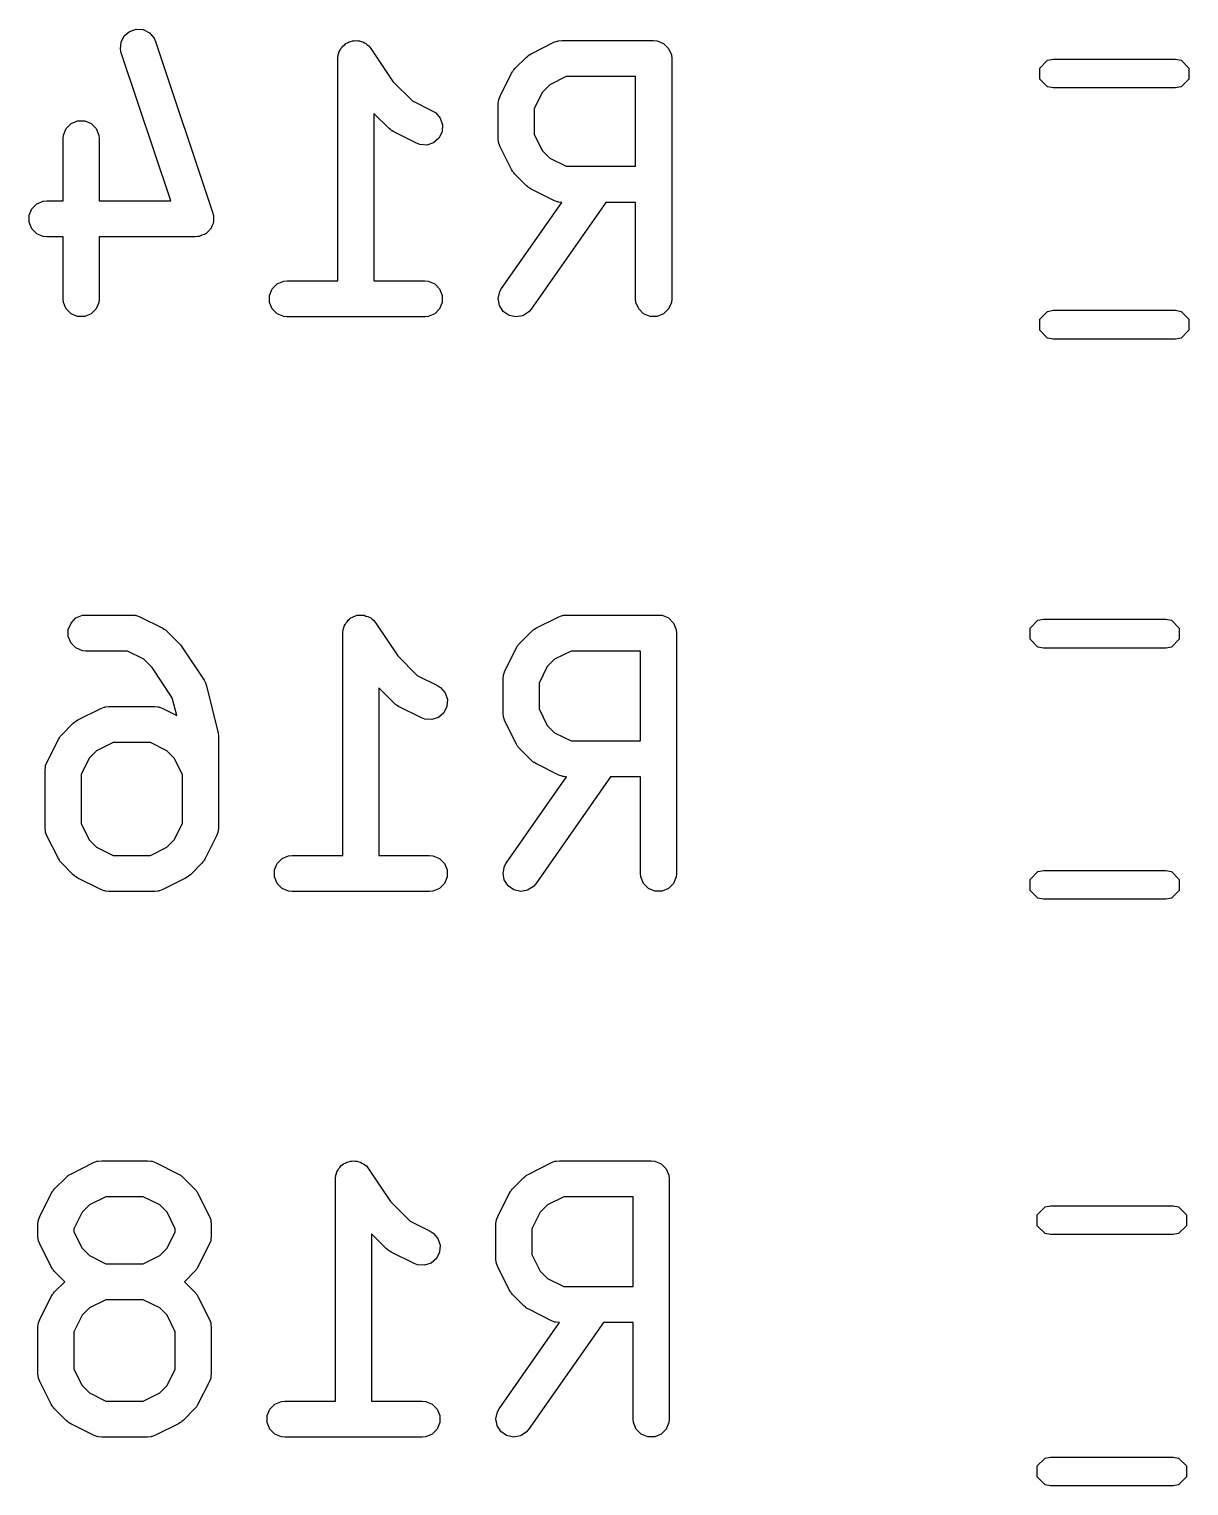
# Model space of a CAD drawing. Header units: inches. Extents: x 1.47 to 5.17, y -6.85 to -1.2.
# Drawn here: x 4.842 to 5.0319, y -3.7611 to -3.5226 of the extents above; entities that cross this region are included whole.
import ezdxf

# ---------------------------------------------------------------- set-up
doc = ezdxf.new("R2010")
doc.units = ezdxf.units.IN
doc.header["$MEASUREMENT"] = 0
doc.layers.add('B.Silkscreen', color=31, linetype='CONTINUOUS', true_color=0xe8b2a7)

msp = doc.modelspace()

# ---------------------------------------------------------------- linework, layer by layer
at = {"layer": 'B.Silkscreen', "linetype": 'CONTINUOUS'}
for p, q in [((4.85705, -3.5247), (4.85757, -3.52367)), ((4.85757, -3.52367), (4.85844, -3.52292)), ((4.85844, -3.52292), (4.85953, -3.52255)), ((4.85953, -3.52255), (4.86068, -3.52263)), ((4.86068, -3.52263), (4.86171, -3.52315)), ((4.86171, -3.52315), (4.86246, -3.52402)), ((4.85697, -3.52585), (4.85705, -3.5247)), ((4.8571, -3.52641), (4.85697, -3.52585)), ((4.86246, -3.52402), (4.8627, -3.52455)), ((4.8627, -3.52455), (4.87207, -3.55267)), ((4.89279, -3.52622), (4.89295, -3.52598)), ((4.89295, -3.52598), (4.89306, -3.52571)), ((4.89306, -3.52571), (4.89327, -3.52551)), ((4.89327, -3.52551), (4.89343, -3.52527)), ((4.89343, -3.52527), (4.89367, -3.5251)), ((4.89367, -3.5251), (4.89388, -3.5249)), ((4.89388, -3.5249), (4.89415, -3.52479)), ((4.89415, -3.52479), (4.89439, -3.52463)), ((4.89439, -3.52463), (4.89468, -3.52457)), ((4.89468, -3.52457), (4.89494, -3.52446)), ((4.89494, -3.52446), (4.89524, -3.52446)), ((4.89524, -3.52446), (4.89552, -3.5244)), ((4.89552, -3.5244), (4.89581, -3.52446)), ((4.89581, -3.52446), (4.8961, -3.52446)), ((4.8961, -3.52446), (4.89637, -3.52457)), ((4.89637, -3.52457), (4.89665, -3.52463)), ((4.89665, -3.52463), (4.89689, -3.52479)), ((4.89689, -3.52479), (4.89716, -3.5249)), ((4.89716, -3.5249), (4.89737, -3.52511)), ((4.89737, -3.52511), (4.89761, -3.52527)), ((4.89761, -3.52527), (4.89797, -3.52571)), ((4.89797, -3.52571), (4.89797, -3.52571)), ((4.89797, -3.52571), (4.89797, -3.52572)), ((4.89797, -3.52572), (4.89798, -3.52572)), ((4.89798, -3.52572), (4.90156, -3.5311)), ((4.9242, -3.52659), (4.92794, -3.52471)), ((4.92794, -3.52471), (4.92849, -3.52451)), ((4.92849, -3.52451), (4.92859, -3.5245)), ((4.92859, -3.5245), (4.92869, -3.52446)), ((4.92869, -3.52446), (4.92927, -3.5244)), ((4.92927, -3.5244), (4.94426, -3.5244)), ((4.94426, -3.5244), (4.94484, -3.52446)), ((4.94484, -3.52446), (4.9459, -3.5249)), ((4.9459, -3.5249), (4.94672, -3.52571)), ((4.94672, -3.52571), (4.94716, -3.52678)), ((4.86518, -3.55065), (4.8571, -3.52641)), ((4.89257, -3.52735), (4.89262, -3.52678)), ((4.89257, -3.52736), (4.89257, -3.52735)), ((4.89257, -3.52735), (4.89257, -3.52735)), ((4.89257, -3.52735), (4.89257, -3.52735)), ((4.89257, -3.56377), (4.89257, -3.52736)), ((4.89262, -3.52678), (4.89274, -3.52651)), ((4.89274, -3.52651), (4.89279, -3.52622)), ((4.92155, -3.52902), (4.92343, -3.52714)), ((4.92343, -3.52714), (4.92365, -3.52696)), ((4.92365, -3.52696), (4.92371, -3.5269)), ((4.92371, -3.5269), (4.92379, -3.52684)), ((4.92379, -3.52684), (4.92388, -3.52677)), ((4.92388, -3.52677), (4.92395, -3.52674)), ((4.92395, -3.52674), (4.9242, -3.52659)), ((4.94716, -3.52678), (4.94722, -3.52736)), ((4.94722, -3.52736), (4.94722, -3.56673)), ((5.00747, -3.52892), (5.00875, -3.52764)), ((5.00875, -3.52764), (5.00966, -3.52746)), ((5.00966, -3.52746), (5.02971, -3.52746)), ((5.02971, -3.52746), (5.03062, -3.52764)), ((5.03062, -3.52764), (5.0319, -3.52892)), ((4.91913, -3.53353), (4.921, -3.52978)), ((4.921, -3.52978), (4.92116, -3.52954)), ((4.92116, -3.52954), (4.92119, -3.52946)), ((4.92119, -3.52946), (4.92125, -3.52938)), ((4.92125, -3.52938), (4.92131, -3.52929)), ((4.92131, -3.52929), (4.92137, -3.52924)), ((4.92137, -3.52924), (4.92155, -3.52902)), ((4.92996, -3.53031), (4.92726, -3.53166)), ((4.94131, -3.53031), (4.92996, -3.53031)), ((4.94131, -3.54502), (4.94131, -3.53031)), ((5.00747, -3.53073), (5.00747, -3.52892)), ((5.00875, -3.53201), (5.00747, -3.53073)), ((5.0319, -3.53073), (5.03062, -3.53201)), ((5.0319, -3.52892), (5.0319, -3.53073)), ((4.90156, -3.5311), (4.90477, -3.5343)), ((4.92607, -3.53285), (4.92472, -3.53555)), ((4.92726, -3.53166), (4.92607, -3.53285)), ((5.00966, -3.53219), (5.00875, -3.53201)), ((5.02971, -3.53219), (5.00966, -3.53219)), ((5.03062, -3.53201), (5.02971, -3.53219)), ((4.90477, -3.5343), (4.90809, -3.53596)), ((4.91881, -3.53485), (4.91887, -3.53428)), ((4.91881, -3.54048), (4.91881, -3.53485)), ((4.91887, -3.53428), (4.91891, -3.53418)), ((4.91891, -3.53418), (4.91892, -3.53407)), ((4.91892, -3.53407), (4.91913, -3.53353)), ((4.92472, -3.53555), (4.92472, -3.53978)), ((4.84888, -3.53802), (4.84995, -3.53758)), ((4.84995, -3.53758), (4.8511, -3.53758)), ((4.8511, -3.53758), (4.85217, -3.53802)), ((4.90093, -3.53882), (4.89847, -3.53636)), ((4.89847, -3.53636), (4.89847, -3.56377)), ((4.90809, -3.53596), (4.90858, -3.53627)), ((4.90858, -3.53627), (4.90933, -3.53714)), ((4.90933, -3.53714), (4.9097, -3.53823)), ((4.84757, -3.54048), (4.84763, -3.5399)), ((4.84763, -3.5399), (4.84807, -3.53884)), ((4.84807, -3.53884), (4.84888, -3.53802)), ((4.85217, -3.53802), (4.85298, -3.53884)), ((4.85298, -3.53884), (4.85342, -3.5399)), ((4.85342, -3.5399), (4.85348, -3.54048)), ((4.90116, -3.539), (4.90093, -3.53882)), ((4.90121, -3.53906), (4.90116, -3.539)), ((4.9013, -3.53912), (4.90121, -3.53906)), ((4.90138, -3.53918), (4.9013, -3.53912)), ((4.90145, -3.53921), (4.90138, -3.53918)), ((4.9017, -3.53937), (4.90145, -3.53921)), ((4.90545, -3.54124), (4.9017, -3.53937)), ((4.90962, -3.53938), (4.9091, -3.54041)), ((4.9097, -3.53823), (4.90962, -3.53938)), ((4.92472, -3.53978), (4.92607, -3.54248)), ((4.84757, -3.55065), (4.84757, -3.54048)), ((4.85348, -3.54048), (4.85348, -3.55065)), ((4.90599, -3.54145), (4.90545, -3.54124)), ((4.90714, -3.54153), (4.90599, -3.54145)), ((4.90823, -3.54117), (4.90714, -3.54153)), ((4.9091, -3.54041), (4.90823, -3.54117)), ((4.91887, -3.54105), (4.91881, -3.54048)), ((4.91891, -3.54115), (4.91887, -3.54105)), ((4.91892, -3.54126), (4.91891, -3.54115)), ((4.91913, -3.5418), (4.91892, -3.54126)), ((4.921, -3.54555), (4.91913, -3.5418)), ((4.92607, -3.54248), (4.92726, -3.54368)), ((4.92726, -3.54368), (4.92996, -3.54502)), ((4.92996, -3.54502), (4.94131, -3.54502)), ((4.92116, -3.5458), (4.921, -3.54555)), ((4.92119, -3.54587), (4.92116, -3.5458)), ((4.92125, -3.54595), (4.92119, -3.54587)), ((4.92131, -3.54604), (4.92125, -3.54595)), ((4.92137, -3.54609), (4.92131, -3.54604)), ((4.92155, -3.54632), (4.92137, -3.54609)), ((4.92343, -3.54819), (4.92155, -3.54632)), ((4.92365, -3.54838), (4.92343, -3.54819)), ((4.92371, -3.54844), (4.92365, -3.54838)), ((4.92379, -3.54849), (4.92371, -3.54844)), ((4.92388, -3.54856), (4.92379, -3.54849)), ((4.92395, -3.54859), (4.92388, -3.54856)), ((4.9242, -3.54874), (4.92395, -3.54859)), ((4.92794, -3.55062), (4.9242, -3.54874)), ((4.842, -3.55303), (4.84245, -3.55196)), ((4.84245, -3.55196), (4.84326, -3.55115)), ((4.84326, -3.55115), (4.84432, -3.55071)), ((4.84432, -3.55071), (4.8449, -3.55065)), ((4.8449, -3.55065), (4.84757, -3.55065)), ((4.85348, -3.55065), (4.86518, -3.55065)), ((4.91935, -3.56503), (4.92922, -3.55093)), ((4.93643, -3.55093), (4.92418, -3.56842)), ((4.92849, -3.55083), (4.92794, -3.55062)), ((4.92859, -3.55083), (4.92849, -3.55083)), ((4.92869, -3.55087), (4.92859, -3.55083)), ((4.92922, -3.55093), (4.92869, -3.55087)), ((4.94131, -3.55093), (4.93643, -3.55093)), ((4.94131, -3.56673), (4.94131, -3.55093)), ((4.842, -3.55418), (4.842, -3.55303)), ((4.84245, -3.55524), (4.842, -3.55418)), ((4.87212, -3.55438), (4.87191, -3.5548)), ((4.87207, -3.55267), (4.87214, -3.55295)), ((4.87213, -3.55428), (4.87212, -3.55438)), ((4.87217, -3.55418), (4.87213, -3.55428)), ((4.87214, -3.55295), (4.87217, -3.55303)), ((4.87217, -3.55303), (4.87217, -3.55308)), ((4.87217, -3.55308), (4.8722, -3.55323)), ((4.8722, -3.55323), (4.87217, -3.5537)), ((4.87217, -3.5537), (4.87217, -3.55418)), ((4.84326, -3.55606), (4.84245, -3.55524)), ((4.84432, -3.5565), (4.84326, -3.55606)), ((4.8449, -3.55655), (4.84432, -3.5565)), ((4.84757, -3.55655), (4.8449, -3.55655)), ((4.84757, -3.56673), (4.84757, -3.55655)), ((4.86927, -3.55655), (4.85348, -3.55655)), ((4.85348, -3.55655), (4.85348, -3.56673)), ((4.86956, -3.55653), (4.86927, -3.55655)), ((4.86964, -3.55653), (4.86956, -3.55653)), ((4.8697, -3.55651), (4.86964, -3.55653)), ((4.86985, -3.5565), (4.8697, -3.55651)), ((4.87029, -3.55632), (4.86985, -3.5565)), ((4.87073, -3.55617), (4.87029, -3.55632)), ((4.87081, -3.5561), (4.87073, -3.55617)), ((4.87091, -3.55606), (4.87081, -3.5561)), ((4.87125, -3.55572), (4.87091, -3.55606)), ((4.87161, -3.55541), (4.87125, -3.55572)), ((4.87165, -3.55532), (4.87161, -3.55541)), ((4.87173, -3.55524), (4.87165, -3.55532)), ((4.87191, -3.5548), (4.87173, -3.55524)), ((4.88263, -3.56427), (4.88369, -3.56383)), ((4.88369, -3.56383), (4.88427, -3.56377)), ((4.88427, -3.56377), (4.89257, -3.56377)), ((4.89847, -3.56377), (4.90677, -3.56377)), ((4.90677, -3.56377), (4.90734, -3.56383)), ((4.90734, -3.56383), (4.90841, -3.56427)), ((4.88137, -3.56615), (4.88182, -3.56508)), ((4.88137, -3.5673), (4.88137, -3.56615)), ((4.88182, -3.56508), (4.88263, -3.56427)), ((4.90841, -3.56427), (4.90922, -3.56508)), ((4.90922, -3.56508), (4.90966, -3.56615)), ((4.90966, -3.56615), (4.90966, -3.5673)), ((4.91881, -3.56666), (4.91906, -3.56554)), ((4.91906, -3.56554), (4.91935, -3.56503)), ((4.84763, -3.5673), (4.84757, -3.56673)), ((4.84807, -3.56837), (4.84763, -3.5673)), ((4.84888, -3.56918), (4.84807, -3.56837)), ((4.85298, -3.56837), (4.85217, -3.56918)), ((4.85342, -3.5673), (4.85298, -3.56837)), ((4.85348, -3.56673), (4.85342, -3.5673)), ((4.88182, -3.56837), (4.88137, -3.5673)), ((4.88263, -3.56918), (4.88182, -3.56837)), ((4.90922, -3.56837), (4.90841, -3.56918)), ((4.90966, -3.5673), (4.90922, -3.56837)), ((4.91901, -3.5678), (4.91881, -3.56666)), ((4.91963, -3.56877), (4.91901, -3.5678)), ((4.92058, -3.56943), (4.91963, -3.56877)), ((4.92381, -3.56886), (4.92284, -3.56948)), ((4.92418, -3.56842), (4.92381, -3.56886)), ((4.94137, -3.5673), (4.94131, -3.56673)), ((4.94181, -3.56837), (4.94137, -3.5673)), ((4.94262, -3.56918), (4.94181, -3.56837)), ((4.94672, -3.56837), (4.9459, -3.56918)), ((4.94716, -3.5673), (4.94672, -3.56837)), ((4.94722, -3.56673), (4.94716, -3.5673)), ((5.00747, -3.57006), (5.00875, -3.56878)), ((5.00875, -3.56878), (5.00966, -3.5686)), ((5.00966, -3.5686), (5.02971, -3.5686)), ((5.02971, -3.5686), (5.03062, -3.56878)), ((5.03062, -3.56878), (5.0319, -3.57006)), ((4.84995, -3.56962), (4.84888, -3.56918)), ((4.8511, -3.56962), (4.84995, -3.56962)), ((4.85217, -3.56918), (4.8511, -3.56962)), ((4.88369, -3.56962), (4.88263, -3.56918)), ((4.88427, -3.56968), (4.88369, -3.56962)), ((4.90677, -3.56968), (4.88427, -3.56968)), ((4.90734, -3.56962), (4.90677, -3.56968)), ((4.90841, -3.56918), (4.90734, -3.56962)), ((4.9217, -3.56968), (4.92058, -3.56943)), ((4.92284, -3.56948), (4.9217, -3.56968)), ((4.94369, -3.56962), (4.94262, -3.56918)), ((4.94484, -3.56962), (4.94369, -3.56962)), ((4.9459, -3.56918), (4.94484, -3.56962)), ((5.00747, -3.57187), (5.00747, -3.57006)), ((5.0319, -3.57006), (5.0319, -3.57187)), ((5.00875, -3.57315), (5.00747, -3.57187)), ((5.00966, -3.57333), (5.00875, -3.57315)), ((5.02971, -3.57333), (5.00966, -3.57333)), ((5.03062, -3.57315), (5.02971, -3.57333)), ((5.0319, -3.57187), (5.03062, -3.57315)), ((4.84886, -3.61981), (4.84967, -3.61899)), ((4.84967, -3.61899), (4.85074, -3.61855)), ((4.85074, -3.61855), (4.85131, -3.6185)), ((4.85131, -3.6185), (4.85881, -3.6185)), ((4.85881, -3.6185), (4.85939, -3.61855)), ((4.85939, -3.61855), (4.85949, -3.61859)), ((4.85949, -3.61859), (4.85959, -3.6186)), ((4.85959, -3.6186), (4.86013, -3.61881)), ((4.86013, -3.61881), (4.86388, -3.62068)), ((4.89446, -3.6192), (4.89467, -3.61899)), ((4.89467, -3.61899), (4.89494, -3.61888)), ((4.89494, -3.61888), (4.89518, -3.61872)), ((4.89518, -3.61872), (4.89546, -3.61866)), ((4.89546, -3.61866), (4.89573, -3.61855)), ((4.89573, -3.61855), (4.89602, -3.61855)), ((4.89602, -3.61855), (4.89631, -3.6185)), ((4.89631, -3.6185), (4.89659, -3.61855)), ((4.89659, -3.61855), (4.89688, -3.61855)), ((4.89688, -3.61855), (4.89715, -3.61867)), ((4.89715, -3.61867), (4.89744, -3.61872)), ((4.89744, -3.61872), (4.89768, -3.61888)), ((4.89768, -3.61888), (4.89795, -3.61899)), ((4.89795, -3.61899), (4.89815, -3.6192)), ((4.92498, -3.62068), (4.92873, -3.61881)), ((4.92873, -3.61881), (4.92927, -3.6186)), ((4.92927, -3.6186), (4.92938, -3.61859)), ((4.92938, -3.61859), (4.92948, -3.61855)), ((4.92948, -3.61855), (4.93005, -3.6185)), ((4.93005, -3.6185), (4.94505, -3.6185)), ((4.94505, -3.6185), (4.94563, -3.61855)), ((4.94563, -3.61855), (4.94669, -3.61899)), ((4.94669, -3.61899), (4.94751, -3.61981)), ((4.84842, -3.62087), (4.84886, -3.61981)), ((4.84842, -3.62203), (4.84842, -3.62087)), ((4.86388, -3.62068), (4.86413, -3.62084)), ((4.86413, -3.62084), (4.8642, -3.62087)), ((4.8642, -3.62087), (4.86428, -3.62094)), ((4.86428, -3.62094), (4.86437, -3.62099)), ((4.86437, -3.62099), (4.86442, -3.62105)), ((4.86442, -3.62105), (4.86465, -3.62124)), ((4.86465, -3.62124), (4.86652, -3.62311)), ((4.89335, -3.62144), (4.89341, -3.62087)), ((4.89335, -3.62145), (4.89335, -3.62144)), ((4.89335, -3.65787), (4.89335, -3.62145)), ((4.89335, -3.62145), (4.89335, -3.62145)), ((4.89335, -3.62145), (4.89335, -3.62145)), ((4.89341, -3.62087), (4.89352, -3.6206)), ((4.89352, -3.6206), (4.89358, -3.62032)), ((4.89358, -3.62032), (4.89374, -3.62008)), ((4.89374, -3.62008), (4.89385, -3.61981)), ((4.89385, -3.61981), (4.89406, -3.6196)), ((4.89406, -3.6196), (4.89422, -3.61936)), ((4.89422, -3.61936), (4.89446, -3.6192)), ((4.89815, -3.6192), (4.8984, -3.61936)), ((4.8984, -3.61936), (4.89876, -3.61981)), ((4.89876, -3.61981), (4.89876, -3.61981)), ((4.89876, -3.61981), (4.89876, -3.61981)), ((4.89876, -3.61981), (4.89876, -3.61981)), ((4.89876, -3.61981), (4.90235, -3.62519)), ((4.92234, -3.62311), (4.92422, -3.62124)), ((4.92422, -3.62124), (4.92444, -3.62105)), ((4.92444, -3.62105), (4.92449, -3.62099)), ((4.92449, -3.62099), (4.92458, -3.62094)), ((4.92458, -3.62094), (4.92466, -3.62087)), ((4.92466, -3.62087), (4.92473, -3.62084)), ((4.92473, -3.62084), (4.92498, -3.62068)), ((4.94751, -3.61981), (4.94795, -3.62087)), ((4.94795, -3.62087), (4.948, -3.62145)), ((4.948, -3.62145), (4.948, -3.66082)), ((5.0059, -3.62065), (5.00718, -3.61937)), ((5.0059, -3.62246), (5.0059, -3.62065)), ((5.00718, -3.61937), (5.00808, -3.61919)), ((5.00808, -3.61919), (5.02814, -3.61919)), ((5.02814, -3.61919), (5.02904, -3.61937)), ((5.02904, -3.61937), (5.03032, -3.62065)), ((5.03032, -3.62065), (5.03032, -3.62246)), ((4.84886, -3.62309), (4.84842, -3.62203)), ((4.84967, -3.6239), (4.84886, -3.62309)), ((4.86652, -3.62311), (4.86652, -3.62311)), ((4.86652, -3.62311), (4.86653, -3.62311)), ((4.86653, -3.62311), (4.86671, -3.62334)), ((4.86671, -3.62334), (4.86689, -3.62356)), ((4.86689, -3.62356), (4.86689, -3.62356)), ((4.86689, -3.62356), (4.86689, -3.62356)), ((4.86689, -3.62356), (4.87064, -3.62919)), ((4.91991, -3.62763), (4.92179, -3.62388)), ((4.92179, -3.62388), (4.92194, -3.62363)), ((4.92194, -3.62363), (4.92197, -3.62356)), ((4.92197, -3.62356), (4.92204, -3.62348)), ((4.92204, -3.62348), (4.9221, -3.62339)), ((4.9221, -3.62339), (4.92215, -3.62334)), ((4.92215, -3.62334), (4.92234, -3.62311)), ((5.00718, -3.62374), (5.0059, -3.62246)), ((5.00808, -3.62392), (5.00718, -3.62374)), ((5.02904, -3.62374), (5.02814, -3.62392)), ((5.03032, -3.62246), (5.02904, -3.62374)), ((4.85074, -3.62435), (4.84967, -3.6239)), ((4.85131, -3.6244), (4.85074, -3.62435)), ((4.85811, -3.6244), (4.85131, -3.6244)), ((4.86081, -3.62575), (4.85811, -3.6244)), ((4.86214, -3.62708), (4.86081, -3.62575)), ((4.90235, -3.62519), (4.90555, -3.6284)), ((4.92805, -3.62575), (4.92685, -3.62695)), ((4.93075, -3.6244), (4.92805, -3.62575)), ((4.9421, -3.6244), (4.93075, -3.6244)), ((4.9421, -3.63912), (4.9421, -3.6244)), ((5.02814, -3.62392), (5.00808, -3.62392)), ((4.86544, -3.63204), (4.86214, -3.62708)), ((4.90555, -3.6284), (4.90888, -3.63006)), ((4.9196, -3.62895), (4.91966, -3.62837)), ((4.91966, -3.62837), (4.9197, -3.62827)), ((4.9197, -3.62827), (4.91971, -3.62817)), ((4.91971, -3.62817), (4.91991, -3.62763)), ((4.92685, -3.62695), (4.92551, -3.62965)), ((4.87064, -3.62919), (4.87081, -3.6295)), ((4.87081, -3.6295), (4.87086, -3.62956)), ((4.87086, -3.62956), (4.87088, -3.62963)), ((4.87088, -3.62963), (4.87091, -3.6297)), ((4.87091, -3.6297), (4.87093, -3.62977)), ((4.87093, -3.62977), (4.87105, -3.63011)), ((4.87105, -3.63011), (4.87292, -3.63761)), ((4.90172, -3.63291), (4.89926, -3.63045)), ((4.89926, -3.63045), (4.89926, -3.65787)), ((4.90888, -3.63006), (4.90937, -3.63037)), ((4.90937, -3.63037), (4.91012, -3.63124)), ((4.9196, -3.63457), (4.9196, -3.62895)), ((4.92551, -3.62965), (4.92551, -3.63388)), ((4.86617, -3.63495), (4.86544, -3.63204)), ((4.90194, -3.6331), (4.90172, -3.63291)), ((4.902, -3.63316), (4.90194, -3.6331)), ((4.90208, -3.63321), (4.902, -3.63316)), ((4.90217, -3.63328), (4.90208, -3.63321)), ((4.90224, -3.63331), (4.90217, -3.63328)), ((4.90249, -3.63346), (4.90224, -3.63331)), ((4.91012, -3.63124), (4.91048, -3.63233)), ((4.91048, -3.63233), (4.9104, -3.63348)), ((4.84974, -3.63584), (4.84999, -3.63568)), ((4.84999, -3.63568), (4.85374, -3.63381)), ((4.85374, -3.63381), (4.85428, -3.6336)), ((4.85428, -3.6336), (4.85439, -3.63359)), ((4.85439, -3.63359), (4.85449, -3.63355)), ((4.85449, -3.63355), (4.85506, -3.63349)), ((4.85506, -3.63349), (4.86256, -3.63349)), ((4.86256, -3.63349), (4.86314, -3.63355)), ((4.86314, -3.63355), (4.86323, -3.63359)), ((4.86323, -3.63359), (4.86334, -3.6336)), ((4.86334, -3.6336), (4.86388, -3.63381)), ((4.86388, -3.63381), (4.86617, -3.63495)), ((4.90623, -3.63534), (4.90249, -3.63346)), ((4.90678, -3.63555), (4.90623, -3.63534)), ((4.90792, -3.63563), (4.90678, -3.63555)), ((4.90902, -3.63526), (4.90792, -3.63563)), ((4.90989, -3.63451), (4.90902, -3.63526)), ((4.9104, -3.63348), (4.90989, -3.63451)), ((4.91966, -3.63515), (4.9196, -3.63457)), ((4.9197, -3.63525), (4.91966, -3.63515)), ((4.91971, -3.63535), (4.9197, -3.63525)), ((4.91991, -3.63589), (4.91971, -3.63535)), ((4.92551, -3.63388), (4.92685, -3.63657)), ((4.84716, -3.63834), (4.84735, -3.63811)), ((4.84735, -3.63811), (4.84922, -3.63623)), ((4.84922, -3.63623), (4.84945, -3.63605)), ((4.84945, -3.63605), (4.8495, -3.63599)), ((4.8495, -3.63599), (4.84959, -3.63593)), ((4.84959, -3.63593), (4.84967, -3.63587)), ((4.84967, -3.63587), (4.84974, -3.63584)), ((4.87292, -3.63761), (4.87294, -3.63771)), ((4.87294, -3.63771), (4.87296, -3.63775)), ((4.87296, -3.63775), (4.87298, -3.63796)), ((4.87298, -3.63796), (4.87301, -3.63818)), ((4.87301, -3.63818), (4.873, -3.63822)), ((4.92179, -3.63964), (4.91991, -3.63589)), ((4.92685, -3.63657), (4.92805, -3.63777)), ((4.92805, -3.63777), (4.93075, -3.63912)), ((4.84492, -3.64263), (4.8468, -3.63888)), ((4.8468, -3.63888), (4.84695, -3.63863)), ((4.84695, -3.63863), (4.84698, -3.63856)), ((4.84698, -3.63856), (4.84705, -3.63848)), ((4.84705, -3.63848), (4.8471, -3.63839)), ((4.8471, -3.63839), (4.84716, -3.63834)), ((4.85576, -3.6394), (4.85306, -3.64075)), ((4.86186, -3.6394), (4.85576, -3.6394)), ((4.86456, -3.64075), (4.86186, -3.6394)), ((4.873, -3.63822), (4.87301, -3.63832)), ((4.87301, -3.63832), (4.87301, -3.65332)), ((4.92194, -3.63989), (4.92179, -3.63964)), ((4.92197, -3.63996), (4.92194, -3.63989)), ((4.92204, -3.64004), (4.92197, -3.63996)), ((4.9221, -3.64013), (4.92204, -3.64004)), ((4.92215, -3.64018), (4.9221, -3.64013)), ((4.92234, -3.64041), (4.92215, -3.64018)), ((4.92422, -3.64229), (4.92234, -3.64041)), ((4.93075, -3.63912), (4.9421, -3.63912)), ((4.84471, -3.64317), (4.84492, -3.64263)), ((4.85186, -3.64195), (4.85052, -3.64464)), ((4.85306, -3.64075), (4.85186, -3.64195)), ((4.86576, -3.64195), (4.86456, -3.64075)), ((4.86711, -3.64464), (4.86576, -3.64195)), ((4.92444, -3.64247), (4.92422, -3.64229)), ((4.92449, -3.64253), (4.92444, -3.64247)), ((4.92458, -3.64259), (4.92449, -3.64253)), ((4.92466, -3.64265), (4.92458, -3.64259)), ((4.92473, -3.64268), (4.92466, -3.64265)), ((4.92498, -3.64284), (4.92473, -3.64268)), ((4.92873, -3.64471), (4.92498, -3.64284)), ((4.84461, -3.64395), (4.84467, -3.64337)), ((4.84461, -3.65332), (4.84461, -3.64395)), ((4.84467, -3.64337), (4.84471, -3.64327)), ((4.84471, -3.64327), (4.84471, -3.64317)), ((4.85052, -3.64464), (4.85052, -3.65262)), ((4.86711, -3.65262), (4.86711, -3.64464)), ((4.92013, -3.65913), (4.93001, -3.64502)), ((4.93721, -3.64502), (4.92497, -3.66251)), ((4.92927, -3.64492), (4.92873, -3.64471)), ((4.92938, -3.64493), (4.92927, -3.64492)), ((4.92948, -3.64497), (4.92938, -3.64493)), ((4.93001, -3.64502), (4.92948, -3.64497)), ((4.9421, -3.64502), (4.93721, -3.64502)), ((4.9421, -3.66082), (4.9421, -3.64502)), ((4.84467, -3.6539), (4.84461, -3.65332)), ((4.84471, -3.65399), (4.84467, -3.6539)), ((4.84471, -3.6541), (4.84471, -3.65399)), ((4.84492, -3.65464), (4.84471, -3.6541)), ((4.8468, -3.65839), (4.84492, -3.65464)), ((4.85052, -3.65262), (4.85186, -3.65532)), ((4.86576, -3.65532), (4.86711, -3.65262)), ((4.8727, -3.65464), (4.87083, -3.65839)), ((4.87291, -3.6541), (4.8727, -3.65464)), ((4.87292, -3.65399), (4.87291, -3.6541)), ((4.87296, -3.6539), (4.87292, -3.65399)), ((4.87301, -3.65332), (4.87296, -3.6539)), ((4.85186, -3.65532), (4.85306, -3.65652)), ((4.85306, -3.65652), (4.85576, -3.65787)), ((4.86186, -3.65787), (4.86456, -3.65652)), ((4.86456, -3.65652), (4.86576, -3.65532)), ((4.84695, -3.65864), (4.8468, -3.65839)), ((4.84698, -3.65871), (4.84695, -3.65864)), ((4.84705, -3.65879), (4.84698, -3.65871)), ((4.8471, -3.65888), (4.84705, -3.65879)), ((4.84716, -3.65893), (4.8471, -3.65888)), ((4.84735, -3.65916), (4.84716, -3.65893)), ((4.84922, -3.66103), (4.84735, -3.65916)), ((4.85576, -3.65787), (4.86186, -3.65787)), ((4.87027, -3.65916), (4.8684, -3.66103)), ((4.87046, -3.65893), (4.87027, -3.65916)), ((4.87052, -3.65888), (4.87046, -3.65893)), ((4.87057, -3.65879), (4.87052, -3.65888)), ((4.87064, -3.65871), (4.87057, -3.65879)), ((4.87067, -3.65864), (4.87064, -3.65871)), ((4.87083, -3.65839), (4.87067, -3.65864)), ((4.88216, -3.66024), (4.8826, -3.65918)), ((4.8826, -3.65918), (4.88342, -3.65836)), ((4.88342, -3.65836), (4.88448, -3.65792)), ((4.88448, -3.65792), (4.88506, -3.65787)), ((4.88506, -3.65787), (4.89335, -3.65787)), ((4.89926, -3.65787), (4.90756, -3.65787)), ((4.90756, -3.65787), (4.90813, -3.65792)), ((4.90813, -3.65792), (4.9092, -3.65836)), ((4.9092, -3.65836), (4.91001, -3.65918)), ((4.91001, -3.65918), (4.91045, -3.66024)), ((4.9196, -3.66076), (4.91985, -3.65963)), ((4.91985, -3.65963), (4.92013, -3.65913)), ((4.84945, -3.66122), (4.84922, -3.66103)), ((4.8495, -3.66128), (4.84945, -3.66122)), ((4.84959, -3.66133), (4.8495, -3.66128)), ((4.84967, -3.6614), (4.84959, -3.66133)), ((4.84974, -3.66143), (4.84967, -3.6614)), ((4.84999, -3.66159), (4.84974, -3.66143)), ((4.85374, -3.66346), (4.84999, -3.66159)), ((4.86763, -3.66159), (4.86388, -3.66346)), ((4.86788, -3.66143), (4.86763, -3.66159)), ((4.86795, -3.6614), (4.86788, -3.66143)), ((4.86803, -3.66133), (4.86795, -3.6614)), ((4.86812, -3.66128), (4.86803, -3.66133)), ((4.86817, -3.66122), (4.86812, -3.66128)), ((4.8684, -3.66103), (4.86817, -3.66122)), ((4.88216, -3.6614), (4.88216, -3.66024)), ((4.8826, -3.66246), (4.88216, -3.6614)), ((4.91045, -3.6614), (4.91001, -3.66246)), ((4.91045, -3.66024), (4.91045, -3.6614)), ((4.9198, -3.66189), (4.9196, -3.66076)), ((4.92042, -3.66286), (4.9198, -3.66189)), ((4.94215, -3.6614), (4.9421, -3.66082)), ((4.9426, -3.66246), (4.94215, -3.6614)), ((4.94795, -3.6614), (4.94751, -3.66246)), ((4.948, -3.66082), (4.94795, -3.6614)), ((5.0059, -3.66179), (5.00718, -3.66051)), ((5.0059, -3.6636), (5.0059, -3.66179)), ((5.00718, -3.66051), (5.00808, -3.66033)), ((5.00808, -3.66033), (5.02814, -3.66033)), ((5.02814, -3.66033), (5.02904, -3.66051)), ((5.02904, -3.66051), (5.03032, -3.66179)), ((5.03032, -3.66179), (5.03032, -3.6636)), ((4.85428, -3.66367), (4.85374, -3.66346)), ((4.85439, -3.66368), (4.85428, -3.66367)), ((4.85449, -3.66372), (4.85439, -3.66368)), ((4.85506, -3.66377), (4.85449, -3.66372)), ((4.86256, -3.66377), (4.85506, -3.66377)), ((4.86314, -3.66372), (4.86256, -3.66377)), ((4.86323, -3.66368), (4.86314, -3.66372)), ((4.86334, -3.66367), (4.86323, -3.66368)), ((4.86388, -3.66346), (4.86334, -3.66367)), ((4.88342, -3.66327), (4.8826, -3.66246)), ((4.88448, -3.66372), (4.88342, -3.66327)), ((4.88506, -3.66377), (4.88448, -3.66372)), ((4.90756, -3.66377), (4.88506, -3.66377)), ((4.90813, -3.66372), (4.90756, -3.66377)), ((4.9092, -3.66327), (4.90813, -3.66372)), ((4.91001, -3.66246), (4.9092, -3.66327)), ((4.92136, -3.66352), (4.92042, -3.66286)), ((4.92249, -3.66377), (4.92136, -3.66352)), ((4.92362, -3.66357), (4.92249, -3.66377)), ((4.9246, -3.66295), (4.92362, -3.66357)), ((4.92497, -3.66251), (4.9246, -3.66295)), ((4.94341, -3.66327), (4.9426, -3.66246)), ((4.94447, -3.66372), (4.94341, -3.66327)), ((4.94563, -3.66372), (4.94447, -3.66372)), ((4.94669, -3.66327), (4.94563, -3.66372)), ((4.94751, -3.66246), (4.94669, -3.66327)), ((5.00718, -3.66488), (5.0059, -3.6636)), ((5.03032, -3.6636), (5.02904, -3.66488)), ((5.00808, -3.66506), (5.00718, -3.66488)), ((5.02814, -3.66506), (5.00808, -3.66506)), ((5.02904, -3.66488), (5.02814, -3.66506)), ((4.84881, -3.71005), (4.85256, -3.70818)), ((4.85256, -3.70818), (4.8531, -3.70797)), ((4.8531, -3.70797), (4.85321, -3.70796)), ((4.85321, -3.70796), (4.8533, -3.70792)), ((4.8533, -3.70792), (4.85388, -3.70787)), ((4.85388, -3.70787), (4.86138, -3.70787)), ((4.86138, -3.70787), (4.86196, -3.70792)), ((4.86196, -3.70792), (4.86205, -3.70796)), ((4.86205, -3.70796), (4.86216, -3.70797)), ((4.86216, -3.70797), (4.8627, -3.70818)), ((4.8627, -3.70818), (4.86645, -3.71005)), ((4.89234, -3.70997), (4.8924, -3.70969)), ((4.8924, -3.70969), (4.89256, -3.70945)), ((4.89256, -3.70945), (4.89267, -3.70918)), ((4.89267, -3.70918), (4.89288, -3.70897)), ((4.89288, -3.70897), (4.89304, -3.70873)), ((4.89304, -3.70873), (4.89328, -3.70857)), ((4.89328, -3.70857), (4.89349, -3.70836)), ((4.89349, -3.70836), (4.89376, -3.70825)), ((4.89376, -3.70825), (4.894, -3.70809)), ((4.894, -3.70809), (4.89428, -3.70803)), ((4.89428, -3.70803), (4.89455, -3.70792)), ((4.89455, -3.70792), (4.89484, -3.70792)), ((4.89484, -3.70792), (4.89513, -3.70787)), ((4.89513, -3.70787), (4.89541, -3.70792)), ((4.89541, -3.70792), (4.8957, -3.70792)), ((4.8957, -3.70792), (4.89597, -3.70804)), ((4.89597, -3.70804), (4.89626, -3.70809)), ((4.89626, -3.70809), (4.8965, -3.70825)), ((4.8965, -3.70825), (4.89677, -3.70836)), ((4.89677, -3.70836), (4.89697, -3.70857)), ((4.89697, -3.70857), (4.89722, -3.70873)), ((4.89722, -3.70873), (4.89758, -3.70918)), ((4.89758, -3.70918), (4.89758, -3.70918)), ((4.89758, -3.70918), (4.89758, -3.70918)), ((4.89758, -3.70918), (4.89758, -3.70918)), ((4.89758, -3.70918), (4.90117, -3.71456)), ((4.9238, -3.71005), (4.92755, -3.70818)), ((4.92755, -3.70818), (4.92809, -3.70797)), ((4.92809, -3.70797), (4.9282, -3.70796)), ((4.9282, -3.70796), (4.9283, -3.70792)), ((4.9283, -3.70792), (4.92887, -3.70787)), ((4.92887, -3.70787), (4.94387, -3.70787)), ((4.94387, -3.70787), (4.94445, -3.70792)), ((4.94445, -3.70792), (4.94551, -3.70836)), ((4.94551, -3.70836), (4.94632, -3.70918)), ((4.94632, -3.70918), (4.94677, -3.71024)), ((4.84617, -3.71248), (4.84804, -3.71061)), ((4.84804, -3.71061), (4.84827, -3.71042)), ((4.84827, -3.71042), (4.84832, -3.71036)), ((4.84832, -3.71036), (4.84841, -3.71031)), ((4.84841, -3.71031), (4.84849, -3.71024)), ((4.84849, -3.71024), (4.84856, -3.71021)), ((4.84856, -3.71021), (4.84881, -3.71005)), ((4.86645, -3.71005), (4.8667, -3.71021)), ((4.8667, -3.71021), (4.86677, -3.71024)), ((4.86677, -3.71024), (4.86685, -3.71031)), ((4.86685, -3.71031), (4.86694, -3.71036)), ((4.86694, -3.71036), (4.86699, -3.71042)), ((4.86699, -3.71042), (4.86722, -3.71061)), ((4.86722, -3.71061), (4.86909, -3.71248)), ((4.89217, -3.71081), (4.89223, -3.71024)), ((4.89217, -3.71082), (4.89217, -3.71081)), ((4.89217, -3.74724), (4.89217, -3.71082)), ((4.89217, -3.71082), (4.89217, -3.71082)), ((4.89217, -3.71082), (4.89217, -3.71082)), ((4.89223, -3.71024), (4.89234, -3.70997)), ((4.92116, -3.71248), (4.92303, -3.71061)), ((4.92303, -3.71061), (4.92326, -3.71042)), ((4.92326, -3.71042), (4.92331, -3.71036)), ((4.92331, -3.71036), (4.9234, -3.71031)), ((4.9234, -3.71031), (4.92348, -3.71024)), ((4.92348, -3.71024), (4.92355, -3.71021)), ((4.92355, -3.71021), (4.9238, -3.71005)), ((4.94677, -3.71024), (4.94682, -3.71082)), ((4.94682, -3.71082), (4.94682, -3.75019)), ((4.84374, -3.717), (4.84562, -3.71325)), ((4.84562, -3.71325), (4.84577, -3.713)), ((4.84577, -3.713), (4.8458, -3.71293)), ((4.8458, -3.71293), (4.84587, -3.71285)), ((4.84587, -3.71285), (4.84592, -3.71276)), ((4.84592, -3.71276), (4.84598, -3.71271)), ((4.84598, -3.71271), (4.84617, -3.71248)), ((4.85458, -3.71377), (4.85188, -3.71512)), ((4.86068, -3.71377), (4.85458, -3.71377)), ((4.86338, -3.71512), (4.86068, -3.71377)), ((4.86909, -3.71248), (4.86928, -3.71271)), ((4.86928, -3.71271), (4.86934, -3.71276)), ((4.86934, -3.71276), (4.86939, -3.71285)), ((4.86939, -3.71285), (4.86946, -3.71293)), ((4.86946, -3.71293), (4.86949, -3.713)), ((4.86949, -3.713), (4.86965, -3.71325)), ((4.86965, -3.71325), (4.87152, -3.717)), ((4.91873, -3.717), (4.92061, -3.71325)), ((4.92061, -3.71325), (4.92076, -3.713)), ((4.92076, -3.713), (4.92079, -3.71293)), ((4.92079, -3.71293), (4.92086, -3.71285)), ((4.92086, -3.71285), (4.92091, -3.71276)), ((4.92091, -3.71276), (4.92097, -3.71271)), ((4.92097, -3.71271), (4.92116, -3.71248)), ((4.92957, -3.71377), (4.92687, -3.71512)), ((4.94092, -3.71377), (4.92957, -3.71377)), ((4.94092, -3.72849), (4.94092, -3.71377)), ((4.85068, -3.71632), (4.84933, -3.71902)), ((4.85188, -3.71512), (4.85068, -3.71632)), ((4.86458, -3.71632), (4.86338, -3.71512)), ((4.86593, -3.71902), (4.86458, -3.71632)), ((4.90117, -3.71456), (4.90437, -3.71777)), ((4.92567, -3.71632), (4.92433, -3.71902)), ((4.92687, -3.71512), (4.92567, -3.71632)), ((5.00708, -3.71671), (5.00836, -3.71544)), ((5.00708, -3.71852), (5.00708, -3.71671)), ((5.00836, -3.71544), (5.00926, -3.71526)), ((5.00926, -3.71526), (5.02932, -3.71526)), ((5.02932, -3.71526), (5.03022, -3.71544)), ((5.03022, -3.71544), (5.0315, -3.71671)), ((5.0315, -3.71671), (5.0315, -3.71852)), ((4.84343, -3.71832), (4.84349, -3.71774)), ((4.84343, -3.72019), (4.84343, -3.71832)), ((4.84349, -3.71774), (4.84353, -3.71764)), ((4.84353, -3.71754), (4.84374, -3.717)), ((4.84353, -3.71764), (4.84353, -3.71754)), ((4.84933, -3.71902), (4.84933, -3.7195)), ((4.86593, -3.7195), (4.86593, -3.71902)), ((4.87152, -3.717), (4.87173, -3.71754)), ((4.87173, -3.71754), (4.87173, -3.71764)), ((4.87173, -3.71764), (4.87177, -3.71774)), ((4.87177, -3.71774), (4.87183, -3.71832)), ((4.87183, -3.71832), (4.87183, -3.72019)), ((4.90437, -3.71777), (4.90769, -3.71943)), ((4.91842, -3.71832), (4.91848, -3.71774)), ((4.91842, -3.72394), (4.91842, -3.71832)), ((4.91848, -3.71774), (4.91852, -3.71764)), ((4.91852, -3.71754), (4.91873, -3.717)), ((4.91852, -3.71764), (4.91852, -3.71754)), ((4.92433, -3.71902), (4.92433, -3.72325)), ((5.00836, -3.7198), (5.00708, -3.71852)), ((5.0315, -3.71852), (5.03022, -3.7198)), ((4.84349, -3.72077), (4.84343, -3.72019)), ((4.84353, -3.72087), (4.84349, -3.72077)), ((4.84353, -3.72097), (4.84353, -3.72087)), ((4.84374, -3.72151), (4.84353, -3.72097)), ((4.84562, -3.72526), (4.84374, -3.72151)), ((4.84933, -3.7195), (4.85068, -3.72219)), ((4.86458, -3.72219), (4.86593, -3.7195)), ((4.87152, -3.72151), (4.86965, -3.72526)), ((4.87173, -3.72097), (4.87152, -3.72151)), ((4.87177, -3.72077), (4.87173, -3.72087)), ((4.87173, -3.72087), (4.87173, -3.72097)), ((4.87183, -3.72019), (4.87177, -3.72077)), ((4.90054, -3.72228), (4.89808, -3.71982)), ((4.89808, -3.71982), (4.89808, -3.74724)), ((4.90769, -3.71943), (4.90818, -3.71974)), ((4.90818, -3.71974), (4.90894, -3.72061)), ((4.90894, -3.72061), (4.9093, -3.7217)), ((4.9093, -3.7217), (4.90922, -3.72285)), ((5.00926, -3.71998), (5.00836, -3.7198)), ((5.02932, -3.71998), (5.00926, -3.71998)), ((5.03022, -3.7198), (5.02932, -3.71998)), ((4.85068, -3.72219), (4.85188, -3.72339)), ((4.85188, -3.72339), (4.85458, -3.72474)), ((4.86068, -3.72474), (4.86338, -3.72339)), ((4.86338, -3.72339), (4.86458, -3.72219)), ((4.90076, -3.72247), (4.90054, -3.72228)), ((4.90081, -3.72253), (4.90076, -3.72247)), ((4.9009, -3.72258), (4.90081, -3.72253)), ((4.90098, -3.72265), (4.9009, -3.72258)), ((4.90106, -3.72268), (4.90098, -3.72265)), ((4.9013, -3.72283), (4.90106, -3.72268)), ((4.90505, -3.72471), (4.9013, -3.72283)), ((4.90871, -3.72388), (4.90784, -3.72463)), ((4.90922, -3.72285), (4.90871, -3.72388)), ((4.91848, -3.72452), (4.91842, -3.72394)), ((4.92433, -3.72325), (4.92567, -3.72594)), ((4.84577, -3.72551), (4.84562, -3.72526)), ((4.8458, -3.72558), (4.84577, -3.72551)), ((4.84587, -3.72566), (4.8458, -3.72558)), ((4.84592, -3.72575), (4.84587, -3.72566)), ((4.84598, -3.7258), (4.84592, -3.72575)), ((4.84617, -3.72603), (4.84598, -3.7258)), ((4.84783, -3.72769), (4.84617, -3.72603)), ((4.85458, -3.72474), (4.86068, -3.72474)), ((4.86909, -3.72603), (4.86743, -3.72769)), ((4.86928, -3.7258), (4.86909, -3.72603)), ((4.86934, -3.72575), (4.86928, -3.7258)), ((4.86939, -3.72566), (4.86934, -3.72575)), ((4.86946, -3.72558), (4.86939, -3.72566)), ((4.86949, -3.72551), (4.86946, -3.72558)), ((4.86965, -3.72526), (4.86949, -3.72551)), ((4.90559, -3.72492), (4.90505, -3.72471)), ((4.90674, -3.725), (4.90559, -3.72492)), ((4.90784, -3.72463), (4.90674, -3.725)), ((4.91852, -3.72462), (4.91848, -3.72452)), ((4.91852, -3.72472), (4.91852, -3.72462)), ((4.91873, -3.72526), (4.91852, -3.72472)), ((4.92061, -3.72901), (4.91873, -3.72526)), ((4.92567, -3.72594), (4.92687, -3.72714)), ((4.84617, -3.72935), (4.84783, -3.72769)), ((4.86743, -3.72769), (4.86909, -3.72935)), ((4.92687, -3.72714), (4.92957, -3.72849)), ((4.92957, -3.72849), (4.94092, -3.72849)), ((4.84374, -3.73387), (4.84562, -3.73012)), ((4.84562, -3.73012), (4.84577, -3.72987)), ((4.84577, -3.72987), (4.8458, -3.7298)), ((4.8458, -3.7298), (4.84587, -3.72972)), ((4.84587, -3.72972), (4.84592, -3.72963)), ((4.84592, -3.72963), (4.84598, -3.72958)), ((4.84598, -3.72958), (4.84617, -3.72935)), ((4.85458, -3.73065), (4.85188, -3.73199)), ((4.86068, -3.73065), (4.85458, -3.73065)), ((4.86338, -3.73199), (4.86068, -3.73065)), ((4.86909, -3.72935), (4.86928, -3.72958)), ((4.86928, -3.72958), (4.86934, -3.72963)), ((4.86934, -3.72963), (4.86939, -3.72972)), ((4.86939, -3.72972), (4.86946, -3.7298)), ((4.86946, -3.7298), (4.86949, -3.72987)), ((4.86949, -3.72987), (4.86965, -3.73012)), ((4.86965, -3.73012), (4.87152, -3.73387)), ((4.92076, -3.72926), (4.92061, -3.72901)), ((4.92079, -3.72933), (4.92076, -3.72926)), ((4.92086, -3.72941), (4.92079, -3.72933)), ((4.92091, -3.7295), (4.92086, -3.72941)), ((4.92097, -3.72955), (4.92091, -3.7295)), ((4.92116, -3.72978), (4.92097, -3.72955)), ((4.92303, -3.73166), (4.92116, -3.72978)), ((4.85068, -3.73319), (4.84933, -3.73589)), ((4.85188, -3.73199), (4.85068, -3.73319)), ((4.86458, -3.73319), (4.86338, -3.73199)), ((4.86593, -3.73589), (4.86458, -3.73319)), ((4.92326, -3.73184), (4.92303, -3.73166)), ((4.92331, -3.7319), (4.92326, -3.73184)), ((4.9234, -3.73196), (4.92331, -3.7319)), ((4.92348, -3.73202), (4.9234, -3.73196)), ((4.92355, -3.73205), (4.92348, -3.73202)), ((4.9238, -3.73221), (4.92355, -3.73205)), ((4.92755, -3.73408), (4.9238, -3.73221)), ((4.84343, -3.73519), (4.84349, -3.73462)), ((4.84343, -3.74269), (4.84343, -3.73519)), ((4.84349, -3.73462), (4.84353, -3.73452)), ((4.84353, -3.73441), (4.84374, -3.73387)), ((4.84353, -3.73452), (4.84353, -3.73441)), ((4.84933, -3.73589), (4.84933, -3.74199)), ((4.86593, -3.74199), (4.86593, -3.73589)), ((4.87152, -3.73387), (4.87173, -3.73441)), ((4.87173, -3.73441), (4.87173, -3.73452)), ((4.87173, -3.73452), (4.87177, -3.73462)), ((4.87177, -3.73462), (4.87183, -3.73519)), ((4.87183, -3.73519), (4.87183, -3.74269)), ((4.91895, -3.7485), (4.92883, -3.73439)), ((4.93603, -3.73439), (4.92379, -3.75188)), ((4.92809, -3.73429), (4.92755, -3.73408)), ((4.9282, -3.7343), (4.92809, -3.73429)), ((4.9283, -3.73434), (4.9282, -3.7343)), ((4.92883, -3.73439), (4.9283, -3.73434)), ((4.94092, -3.73439), (4.93603, -3.73439)), ((4.94092, -3.75019), (4.94092, -3.73439)), ((4.84349, -3.74327), (4.84343, -3.74269)), ((4.84933, -3.74199), (4.85068, -3.74469)), ((4.86458, -3.74469), (4.86593, -3.74199)), ((4.87183, -3.74269), (4.87177, -3.74327)), ((4.84353, -3.74336), (4.84349, -3.74327)), ((4.84353, -3.74347), (4.84353, -3.74336)), ((4.84374, -3.74401), (4.84353, -3.74347)), ((4.84562, -3.74776), (4.84374, -3.74401)), ((4.85068, -3.74469), (4.85188, -3.74589)), ((4.86338, -3.74589), (4.86458, -3.74469)), ((4.87152, -3.74401), (4.86965, -3.74776)), ((4.87173, -3.74347), (4.87152, -3.74401)), ((4.87177, -3.74327), (4.87173, -3.74336)), ((4.87173, -3.74336), (4.87173, -3.74347)), ((4.84577, -3.74801), (4.84562, -3.74776)), ((4.85188, -3.74589), (4.85458, -3.74724)), ((4.85458, -3.74724), (4.86068, -3.74724)), ((4.86068, -3.74724), (4.86338, -3.74589)), ((4.86965, -3.74776), (4.86949, -3.74801)), ((4.88142, -3.74855), (4.88224, -3.74773)), ((4.88224, -3.74773), (4.8833, -3.74729)), ((4.8833, -3.74729), (4.88388, -3.74724)), ((4.88388, -3.74724), (4.89217, -3.74724)), ((4.89808, -3.74724), (4.90637, -3.74724)), ((4.90637, -3.74724), (4.90695, -3.74729)), ((4.90695, -3.74729), (4.90801, -3.74773)), ((4.90801, -3.74773), (4.90883, -3.74855)), ((4.8458, -3.74808), (4.84577, -3.74801)), ((4.84587, -3.74816), (4.8458, -3.74808)), ((4.84592, -3.74825), (4.84587, -3.74816)), ((4.84598, -3.7483), (4.84592, -3.74825)), ((4.84617, -3.74853), (4.84598, -3.7483)), ((4.84804, -3.7504), (4.84617, -3.74853)), ((4.86909, -3.74853), (4.86722, -3.7504)), ((4.86928, -3.7483), (4.86909, -3.74853)), ((4.86934, -3.74825), (4.86928, -3.7483)), ((4.86939, -3.74816), (4.86934, -3.74825)), ((4.86946, -3.74808), (4.86939, -3.74816)), ((4.86949, -3.74801), (4.86946, -3.74808)), ((4.88098, -3.74961), (4.88142, -3.74855)), ((4.88098, -3.75077), (4.88098, -3.74961)), ((4.90883, -3.74855), (4.90927, -3.74961)), ((4.90927, -3.74961), (4.90927, -3.75077)), ((4.91842, -3.75013), (4.91867, -3.749)), ((4.91862, -3.75126), (4.91842, -3.75013)), ((4.91867, -3.749), (4.91895, -3.7485)), ((4.94097, -3.75077), (4.94092, -3.75019)), ((4.94682, -3.75019), (4.94677, -3.75077)), ((4.84827, -3.75059), (4.84804, -3.7504)), ((4.84832, -3.75065), (4.84827, -3.75059)), ((4.84841, -3.7507), (4.84832, -3.75065)), ((4.84849, -3.75077), (4.84841, -3.7507)), ((4.84856, -3.7508), (4.84849, -3.75077)), ((4.84881, -3.75096), (4.84856, -3.7508)), ((4.85256, -3.75283), (4.84881, -3.75096)), ((4.86645, -3.75096), (4.8627, -3.75283)), ((4.8667, -3.7508), (4.86645, -3.75096)), ((4.86677, -3.75077), (4.8667, -3.7508)), ((4.86685, -3.7507), (4.86677, -3.75077)), ((4.86694, -3.75065), (4.86685, -3.7507)), ((4.86699, -3.75059), (4.86694, -3.75065)), ((4.86722, -3.7504), (4.86699, -3.75059)), ((4.88142, -3.75183), (4.88098, -3.75077)), ((4.88224, -3.75264), (4.88142, -3.75183)), ((4.8833, -3.75309), (4.88224, -3.75264)), ((4.90801, -3.75264), (4.90695, -3.75309)), ((4.90883, -3.75183), (4.90801, -3.75264)), ((4.90927, -3.75077), (4.90883, -3.75183)), ((4.91924, -3.75223), (4.91862, -3.75126)), ((4.92018, -3.75289), (4.91924, -3.75223)), ((4.92341, -3.75232), (4.92244, -3.75294)), ((4.92379, -3.75188), (4.92341, -3.75232)), ((4.94141, -3.75183), (4.94097, -3.75077)), ((4.94223, -3.75264), (4.94141, -3.75183)), ((4.94329, -3.75309), (4.94223, -3.75264)), ((4.94551, -3.75264), (4.94445, -3.75309)), ((4.94632, -3.75183), (4.94551, -3.75264)), ((4.94677, -3.75077), (4.94632, -3.75183)), ((4.8531, -3.75304), (4.85256, -3.75283)), ((4.85321, -3.75305), (4.8531, -3.75304)), ((4.8533, -3.75309), (4.85321, -3.75305)), ((4.85388, -3.75314), (4.8533, -3.75309)), ((4.86138, -3.75314), (4.85388, -3.75314)), ((4.86196, -3.75309), (4.86138, -3.75314)), ((4.86205, -3.75305), (4.86196, -3.75309)), ((4.86216, -3.75304), (4.86205, -3.75305)), ((4.8627, -3.75283), (4.86216, -3.75304)), ((4.88388, -3.75314), (4.8833, -3.75309)), ((4.90637, -3.75314), (4.88388, -3.75314)), ((4.90695, -3.75309), (4.90637, -3.75314)), ((4.92131, -3.75314), (4.92018, -3.75289)), ((4.92244, -3.75294), (4.92131, -3.75314)), ((4.94445, -3.75309), (4.94329, -3.75309)), ((5.00708, -3.75786), (5.00836, -3.75658)), ((5.00836, -3.75658), (5.00926, -3.7564)), ((5.00926, -3.7564), (5.02932, -3.7564)), ((5.02932, -3.7564), (5.03022, -3.75658)), ((5.03022, -3.75658), (5.0315, -3.75786)), ((5.00708, -3.75966), (5.00708, -3.75786)), ((5.00836, -3.76094), (5.00708, -3.75966)), ((5.0315, -3.75966), (5.03022, -3.76094)), ((5.0315, -3.75786), (5.0315, -3.75966)), ((5.00926, -3.76112), (5.00836, -3.76094)), ((5.02932, -3.76112), (5.00926, -3.76112)), ((5.03022, -3.76094), (5.02932, -3.76112))]:
    msp.add_line(p, q, dxfattribs=at)

doc.saveas('drawing.dxf')
